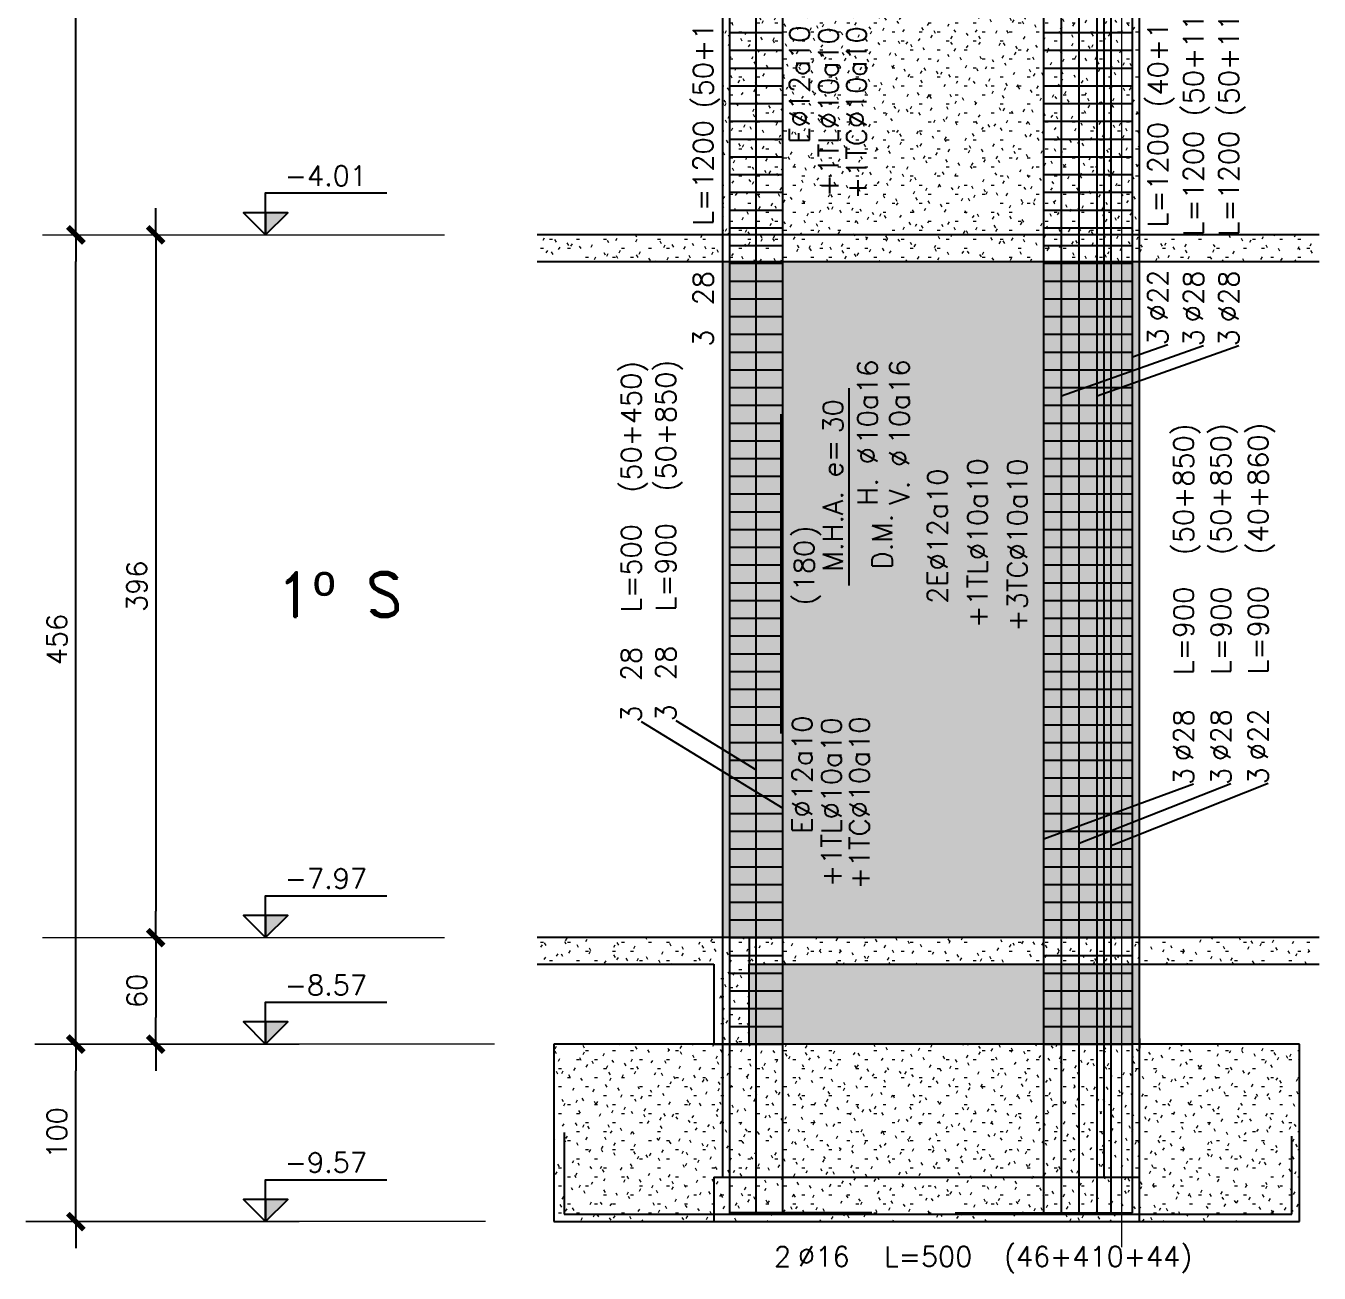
# Model space of a CAD drawing. Extents: x -58 to 5689, y 66 to 4123.
# Drawn here: x 2407 to 3136, y 1570 to 2273 of the extents above; entities that cross this region are included whole.
import ezdxf
from ezdxf.enums import TextEntityAlignment as Align

# ---------------------------------------------------------------- set-up
doc = ezdxf.new("R2010")
doc.units = 0
doc.header["$LTSCALE"] = 30
doc.header["$MEASUREMENT"] = 0
doc.linetypes.add('EJEEb$0$RLE-PROYECCION', pattern=[0.71438, 0.47625, -0.23813])
doc.layers.get('0').update_dxf_attribs({"linetype": 'CONTINUOUS'})
doc.layers.add('EJEEb$0$RLA-ACHURADO', color=30, linetype='EJEEb$0$RLE-PROYECCION', lineweight=15, transparency=0.7)
for name, color, linetype, lineweight in [('EJEEb$0$RLA-CONTORNO', 30, 'CONTINUOUS', 25), ('EJEEb$0$RLA-EJES', 1, 'CONTINUOUS', 9), ('EJEEb$0$RLA-NIVEL-1', 1, 'CONTINUOUS', 9), ('EJEEb$0$RLA-SELLO', 3, 'CONTINUOUS', 9)]:
    doc.layers.add(name, color=color, linetype=linetype, lineweight=lineweight)
for name, color, linetype in [('EJEEb$0$RLA-FE', 7, 'CONTINUOUS'), ('EJEEb$0$RLA-TEXTOS-FE', 9, 'CONTINUOUS'), ('EJEEb$0$RLA-TEXTOS2', 6, 'CONTINUOUS'), ('EJEEb$0$TEXTOS-FE', 9, 'CONTINUOUS'), ('EJEEb$0$TEXTOS1', 9, 'CONTINUOUS')]:
    doc.layers.add(name, color=color, linetype=linetype)
doc.styles.add('EJEEb$0$RomanD', font='romand__.ttf', dxfattribs={"height": 32.5})
doc.styles.add('EJEEb$0$ROMANS', font='romans.shx', dxfattribs={"height": 11.25})
doc.dimstyles.new('EJEEb$0$ING50', dxfattribs={"dimscale": 50, "dimtxt": 0.27, "dimasz": 0.3, "dimexe": 0, "dimexo": 0, "dimgap": 0.1, "dimtad": 1, "dimdec": 1, "dimzin": 12, "dimdsep": 46, "dimtxsty": 'EJEEb$0$ROMANS', "dimblk": 'EJEEb$0$TICK1', "dimblk1": 'EJEEb$0$TICK1', "dimblk2": 'EJEEb$0$TICK1', "dimcen": 0.09, "dimclrd": 2, "dimclre": 1, "dimclrt": 3, "dimadec": 0, "dimazin": 0, "dimtfac": 1, "dimtdec": 0, "dimtix": 1, "dimtmove": 2, "dimatfit": 3, "dimldrblk": 'EJEEb$0$TICK1', "dimfxl": 0, "dimfxlon": 1, "dimtolj": 1, "dimtzin": 0, "dimarcsym": 0})
pattern_1 = [(0, (-102.35, -336.7), (20.32, 5.08), [1.676, -13.564, 1.676, -13.564, -81.28]), (0, (-102.35, -336.7), (20.32, 5.08), [-30.48, 1.676, -28.804, 1.676, -13.564, -35.56]), (0, (-102.35, -336.7), (20.32, 5.08), [-76.2, 1.676, -8.484, 1.676, -23.724]), (120, (-94.73, -334.16), (-14.55941, 15.057636), [1.676, -13.564, 1.676, -13.564, -81.28]), (120, (-94.73, -334.16), (-14.55941, 15.057636), [-30.48, 1.676, -28.804, 1.676, -13.564, -35.56]), (120, (-94.73, -334.16), (-14.55941, 15.057636), [-76.2, 1.676, -8.484, 1.676, -23.724]), (240, (-92.19, -324), (-5.76059, -20.137636), [1.676, -13.564, 1.676, -13.564, -81.28]), (240, (-92.19, -324), (-5.76059, -20.137636), [-30.48, 1.676, -28.804, 1.676, -13.564, -35.56]), (240, (-92.19, -324), (-5.76059, -20.137636), [-76.2, 1.676, -8.484, 1.676, -23.724])]

# ---------------------------------------------------------------- blocks, each defined once
blk = doc.blocks.new('EJEEb$0$TICK1')
at = {"color": 2}
for points in [[(0, 0), (-1, 0)], [(0, 0), (1, 0)]]:
    blk.add_lwpolyline(points, dxfattribs=at)
at = {"color": 2, "const_width": 0.2}
blk.add_lwpolyline([(-0.3, -0.3), (0.3, 0.3)], dxfattribs=at)
blk = doc.blocks.new('EJEEb$0$DIMBLOCK2-EJE Ec')
at = {"color": 2, "lineweight": -2, "transparency": 16777216}
blk.add_line((-569.26, -942), (-569.26, -872), dxfattribs=at)
at = {"color": 2, "lineweight": -2, "transparency": 16777216, "xscale": 15, "yscale": 15, "zscale": 15}
for p, rotation in [((-569.26, -857), 90), ((-569.26, -957), 270)]:
    blk.add_blockref('EJEEb$0$TICK1', p, dxfattribs=dict(at, rotation=rotation))
at = {"color": 3, "transparency": 16777216, "insert": (-579.88, -907), "char_height": 11.25, "attachment_point": 5, "rotation": 90, "style": 'EJEEb$0$ROMANS'}
blk.add_mtext('\\A1;100', dxfattribs=at)
blk = doc.blocks.new('EJEEb$0$DIMBLOCK3-EJE Ec')
at = {"color": 2, "lineweight": -2, "transparency": 16777216}
blk.add_line((-569.26, -842), (-569.26, -416), dxfattribs=at)
at = {"color": 2, "lineweight": -2, "transparency": 16777216, "xscale": 15, "yscale": 15, "zscale": 15}
for p, rotation in [((-569.26, -401), 90), ((-569.26, -857), 270)]:
    blk.add_blockref('EJEEb$0$TICK1', p, dxfattribs=dict(at, rotation=rotation))
at = {"color": 3, "transparency": 16777216, "insert": (-579.88, -629), "char_height": 11.25, "attachment_point": 5, "rotation": 90, "style": 'EJEEb$0$ROMANS'}
blk.add_mtext('\\A1;456', dxfattribs=at)
blk = doc.blocks.new('EJEEb$0$DIMBLOCK4-EJE Ec')
at = {"color": 2, "lineweight": -2, "transparency": 16777216}
blk.add_line((-569.26, -386), (-569.26, -20), dxfattribs=at)
at = {"color": 2, "lineweight": -2, "transparency": 16777216, "xscale": 15, "yscale": 15, "zscale": 15}
for p, rotation in [((-569.26, -5), 90), ((-569.26, -401), 270)]:
    blk.add_blockref('EJEEb$0$TICK1', p, dxfattribs=dict(at, rotation=rotation))
at = {"color": 3, "transparency": 16777216, "insert": (-579.88, -203), "char_height": 11.25, "attachment_point": 5, "rotation": 90, "style": 'EJEEb$0$ROMANS'}
blk.add_mtext('\\A1;396', dxfattribs=at)
blk = doc.blocks.new('EJEEb$0$DIMBLOCK8-EJE Ec')
at = {"color": 2, "lineweight": -2, "transparency": 16777216}
blk.add_line((-524.26, -416), (-524.26, -782), dxfattribs=at)
at = {"color": 2, "lineweight": -2, "transparency": 16777216, "xscale": 15, "yscale": 15, "zscale": 15}
for p, rotation in [((-524.26, -401), 90), ((-524.26, -797), 270)]:
    blk.add_blockref('EJEEb$0$TICK1', p, dxfattribs=dict(at, rotation=rotation))
at = {"color": 3, "transparency": 16777216, "insert": (-534.88, -599), "char_height": 11.25, "attachment_point": 5, "rotation": 90, "style": 'EJEEb$0$ROMANS'}
blk.add_mtext('\\A1;396', dxfattribs=at)
blk = doc.blocks.new('EJEEb$0$DIMBLOCK9-EJE Ec')
at = {"color": 2, "lineweight": -2, "transparency": 16777216}
blk.add_line((-524.26, -812), (-524.26, -842), dxfattribs=at)
at = {"color": 2, "lineweight": -2, "transparency": 16777216, "xscale": 15, "yscale": 15, "zscale": 15}
for p, rotation in [((-524.26, -797), 90), ((-524.26, -857), 270)]:
    blk.add_blockref('EJEEb$0$TICK1', p, dxfattribs=dict(at, rotation=rotation))
at = {"color": 3, "transparency": 16777216, "insert": (-534.88, -827), "char_height": 11.25, "attachment_point": 5, "rotation": 90, "style": 'EJEEb$0$ROMANS'}
blk.add_mtext('\\A1;60', dxfattribs=at)
blk = doc.blocks.new('EJEEb$0$nivel-el')
blk.add_hatch(color=1).paths.add_polyline_path([(0, 0), (12.5, 12.5), (0, 12.5)])
at = {"color": 3}
blk.add_lwpolyline([(0, 0), (12.5, 12.5), (-12.5, 12.5), (0, 0), (0, 23.61), (68.35, 23.61)], dxfattribs=at)
blk.add_lwpolyline([(0, 0), (12.5, 12.5), (0, 12.5), (0, 0)])
at = {"color": 3, "style": 'EJEEb$0$ROMANS', "flags": 4}
blk.add_attdef('%%P0.00', text='', height=11.25, dxfattribs=at).set_placement((33.96, 27.67), align=Align.CENTER)
blk = doc.blocks.new('*U280')
at = {"layer": 'EJEEb$0$RLA-FE'}
for p, q in [((0, -50), (0, 0)), ((-0.28, 0), (1067.93, 0)), ((1067.93, 0), (1117.93, 0)), ((1118.21, 0), (1150, 0)), ((1150, 0), (1150, 0))]:
    blk.add_line(p, q, dxfattribs=at)
at = {"layer": 'EJEEb$0$RLA-FE', "color": 3, "style": 'EJEEb$0$ROMANS', "flags": 8}
for tag, p in [('F=', (483.44, 9.32)), ('NUM', (497.85, 9.32))]:
    blk.add_attdef(tag, text='', height=11.25, dxfattribs=at).set_placement(p, align=Align.RIGHT)
at = {"layer": 'EJEEb$0$RLA-FE', "color": 3, "style": 'EJEEb$0$ROMANS'}
for tag, p, flags in [('PHI', (501.46, 9.54), 14), ('DIAM', (511.6, 9.32), 12), ('MINUS', (533.62, 9.32), 13), ('MARK', (547.01, 9.32), 13), ('TEXTO_FE1', (550.31, 9.32), 8), ('TEXTO_FE2', (617.83, 9.34), 8), ('TIPO', (573.8, -75.78), 13), ('NVECES', (559.93, -94.72), 13), ('NUMFE', (563.86, -114.48), 13), ('CAPA', (572.06, -133.6), 13), ('DESPLAZA', (278.34, -151.59), 13), ('ESPACIO', (284.39, -169.95), 13), ('CANT', (298.23, -188.75), 13)]:
    blk.add_attdef(tag, p, '', height=11.25, dxfattribs=dict(at, flags=flags))
blk = doc.blocks.new('*U285')
at = {"layer": 'EJEEb$0$RLA-FE'}
for p, q in [((0, -50), (0, 0)), ((0, 0), (768.21, 0)), ((768.21, 0), (818.21, 0)), ((818.21, 0), (850, 0)), ((850, 0), (850, 0))]:
    blk.add_line(p, q, dxfattribs=at)
at = {"layer": 'EJEEb$0$RLA-FE', "color": 3, "style": 'EJEEb$0$ROMANS', "flags": 8}
for tag, p in [('F=', (272.06, 45.34)), ('NUM', (286.47, 45.34))]:
    blk.add_attdef(tag, text='', height=11.25, dxfattribs=at).set_placement(p, align=Align.RIGHT)
at = {"layer": 'EJEEb$0$RLA-FE', "color": 3, "style": 'EJEEb$0$ROMANS'}
for tag, p, flags in [('PHI', (290.36, 45.56), 14), ('DIAM', (300.22, 45.34), 12), ('MINUS', (322.24, 45.34), 13), ('MARK', (335.63, 45.34), 13), ('TEXTO_FE1', (338.93, 45.34), 8), ('TEXTO_FE2', (406.45, 45.36), 8), ('TIPO', (423.8, -75.78), 13), ('NVECES', (409.93, -94.72), 13), ('NUMFE', (413.86, -114.48), 13), ('CAPA', (422.06, -133.6), 13), ('DESPLAZA', (278.34, -151.59), 13), ('ESPACIO', (284.39, -169.95), 13), ('CANT', (298.23, -188.75), 13)]:
    blk.add_attdef(tag, p, '', height=11.25, dxfattribs=dict(at, flags=flags))
blk = doc.blocks.new('*U290')
at = {"layer": 'EJEEb$0$RLA-FE'}
for p, q in [((0, -50), (0, 0)), ((0, 0), (368.21, 0)), ((368.21, 0), (418.21, 0)), ((418.21, 0), (450, 0)), ((450, 0), (450, 0))]:
    blk.add_line(p, q, dxfattribs=at)
at = {"layer": 'EJEEb$0$RLA-FE', "color": 3, "style": 'EJEEb$0$ROMANS', "flags": 8}
for tag, p in [('F=', (271.43, 79.88)), ('NUM', (285.84, 79.88))]:
    blk.add_attdef(tag, text='', height=11.25, dxfattribs=at).set_placement(p, align=Align.RIGHT)
at = {"layer": 'EJEEb$0$RLA-FE', "color": 3, "style": 'EJEEb$0$ROMANS'}
for tag, p, flags in [('PHI', (289.74, 80.09), 14), ('DIAM', (299.59, 79.88), 12), ('MINUS', (321.61, 79.88), 13), ('MARK', (335, 79.88), 13), ('TEXTO_FE1', (338.3, 79.88), 8), ('TEXTO_FE2', (405.83, 79.9), 8), ('TIPO', (223.8, -75.78), 13), ('NVECES', (209.93, -94.72), 13), ('NUMFE', (213.86, -114.48), 13), ('CAPA', (222.06, -133.6), 13), ('DESPLAZA', (278.34, -151.59), 13), ('ESPACIO', (284.39, -169.95), 13), ('CANT', (298.23, -188.75), 13)]:
    blk.add_attdef(tag, p, '', height=11.25, dxfattribs=dict(at, flags=flags))
blk = doc.blocks.new('*U291')
at = {"layer": 'EJEEb$0$RLA-FE'}
for p, q in [((0, 0), (0, 0)), ((0, 0), (1018.21, 0)), ((1018.21, 0), (1068.21, 0)), ((1068.21, 0), (1100, 0)), ((1100, 0), (1100, 0))]:
    blk.add_line(p, q, dxfattribs=at)
at = {"layer": 'EJEEb$0$RLA-FE', "color": 3, "style": 'EJEEb$0$ROMANS', "flags": 8}
for tag, p in [('F=', (609.63, 67.35)), ('NUM', (624.04, 67.35))]:
    blk.add_attdef(tag, text='', height=11.25, dxfattribs=at).set_placement(p, align=Align.RIGHT)
at = {"layer": 'EJEEb$0$RLA-FE', "color": 3, "style": 'EJEEb$0$ROMANS'}
for tag, p, flags in [('PHI', (627.93, 67.56), 14), ('DIAM', (637.79, 67.35), 12), ('MINUS', (659.8, 67.35), 13), ('MARK', (673.2, 67.35), 13), ('TEXTO_FE1', (680.62, 67.35), 8), ('TEXTO_FE2', (725.01, 67.36), 8), ('TIPO', (548.8, -75.78), 13), ('NVECES', (534.93, -94.72), 13), ('NUMFE', (538.86, -114.48), 13), ('CAPA', (547.06, -133.6), 13), ('DESPLAZA', (278.34, -151.59), 13), ('ESPACIO', (284.39, -169.95), 13), ('CANT', (298.23, -188.75), 13)]:
    blk.add_attdef(tag, p, '', height=11.25, dxfattribs=dict(at, flags=flags))
blk = doc.blocks.new('*U292')
at = {"layer": 'EJEEb$0$RLA-FE', "color": 6}
blk.add_line((0, 1), (180, 1), dxfattribs=at)
at = {"layer": 'EJEEb$0$RLA-FE', "color": 3, "style": 'EJEEb$0$ROMANS', "flags": 8}
for tag, p in [('(', (75.66, -17.57)), ('EMP', (94.68, -17.57)), (')', (113.99, -17.57))]:
    blk.add_attdef(tag, text='', height=11.25, dxfattribs=at).set_placement(p, align=Align.CENTER)
blk = doc.blocks.new('*U295')
at = {"layer": 'EJEEb$0$RLA-FE'}
for p, q in [((0, 46), (0, 0)), ((410, 0), (410, 44)), ((0, 0), (328.21, 0)), ((328.21, 0), (378.21, 0)), ((378.21, 0), (410, 0))]:
    blk.add_line(p, q, dxfattribs=at)
at = {"layer": 'EJEEb$0$RLA-FE', "color": 3, "style": 'EJEEb$0$ROMANS', "flags": 8}
for tag, p in [('F=', (113.44, -29.51)), ('NUM', (127.85, -29.51))]:
    blk.add_attdef(tag, text='', height=11.25, dxfattribs=at).set_placement(p, align=Align.RIGHT)
at = {"layer": 'EJEEb$0$RLA-FE', "color": 3, "style": 'EJEEb$0$ROMANS'}
for tag, p, flags in [('PHI', (131.74, -29.3), 12), ('DIAM', (141.6, -29.51), 12), ('MINUS', (163.62, -29.51), 13), ('MARK', (177.01, -29.51), 13), ('TEXTO_FE1', (180.31, -29.51), 8), ('TEXTO_FE2', (247.83, -29.5), 8), ('TIPO', (203.8, -57.92), 13), ('NVECES', (189.93, -76.86), 13), ('NUMFE', (193.86, -96.62), 13), ('CAPA', (202.06, -115.74), 13), ('DESPLAZA', (277.18, -134.17), 13), ('ESPACIO', (283.22, -152.53), 13), ('CANT', (297.06, -171.33), 13)]:
    blk.add_attdef(tag, p, '', height=11.25, dxfattribs=dict(at, flags=flags))
blk = doc.blocks.new('*U296')
at = {"layer": 'EJEEb$0$RLA-FE'}
for p, q in [((0, 40), (0, 0)), ((0, 0), (1078.21, 0)), ((1078.21, 0), (1128.21, 0)), ((1128.21, 0), (1160, 0)), ((1160, 0), (1160, 0))]:
    blk.add_line(p, q, dxfattribs=at)
at = {"layer": 'EJEEb$0$RLA-FE', "color": 3, "style": 'EJEEb$0$ROMANS', "flags": 8}
for tag, p in [('F=', (484, -19.89)), ('NUM', (498.41, -19.89))]:
    blk.add_attdef(tag, text='', height=11.25, dxfattribs=at).set_placement(p, align=Align.RIGHT)
at = {"layer": 'EJEEb$0$RLA-FE', "color": 3, "style": 'EJEEb$0$ROMANS'}
for tag, p, flags in [('PHI', (502.3, -19.68), 12), ('DIAM', (512.16, -19.89), 12), ('MINUS', (534.18, -19.89), 13), ('MARK', (547.57, -19.89), 13), ('TEXTO_FE1', (555.31, -19.89), 8), ('TEXTO_FE2', (622.83, -19.88), 8), ('TIPO', (578.8, -57.92), 13), ('NVECES', (564.93, -76.86), 13), ('NUMFE', (568.86, -96.62), 13), ('CAPA', (577.06, -115.74), 13), ('DESPLAZA', (277.18, -134.17), 13), ('ESPACIO', (283.22, -152.53), 13), ('CANT', (297.06, -171.33), 13)]:
    blk.add_attdef(tag, p, '', height=11.25, dxfattribs=dict(at, flags=flags))
blk = doc.blocks.new('*U302')
at = {"layer": 'EJEEb$0$RLA-FE'}
for p, q in [((0, 40), (0, 0)), ((0, 0), (778.21, 0)), ((778.21, 0), (828.21, 0)), ((828.21, 0), (860, 0)), ((860, 0), (860, 0))]:
    blk.add_line(p, q, dxfattribs=at)
at = {"layer": 'EJEEb$0$RLA-FE', "color": 3, "style": 'EJEEb$0$ROMANS'}
for tag, p, flags in [('TIPO', (428.8, -57.92), 13), ('NVECES', (414.93, -76.86), 13), ('PHI', (254.92, -88.25), 12), ('DIAM', (264.78, -88.47), 12), ('MINUS', (286.8, -88.47), 13), ('MARK', (300.19, -88.47), 13), ('TEXTO_FE1', (303.49, -88.47), 8), ('TEXTO_FE2', (371.01, -88.45), 8), ('NUMFE', (418.86, -96.62), 13), ('CAPA', (427.06, -115.74), 13), ('DESPLAZA', (277.18, -134.17), 13), ('ESPACIO', (283.22, -152.53), 13), ('CANT', (297.06, -171.33), 13)]:
    blk.add_attdef(tag, p, '', height=11.25, dxfattribs=dict(at, flags=flags))
at = {"layer": 'EJEEb$0$RLA-FE', "color": 3, "style": 'EJEEb$0$ROMANS', "flags": 8}
for tag, p in [('F=', (236.62, -88.47)), ('NUM', (251.03, -88.47))]:
    blk.add_attdef(tag, text='', height=11.25, dxfattribs=at).set_placement(p, align=Align.RIGHT)
blk = doc.blocks.new('*U307')
at = {"layer": 'EJEEb$0$RLA-FE'}
for p, q in [((0, 50), (0, 0)), ((0, 0), (1068.21, 0)), ((1068.21, 0), (1118.21, 0)), ((1118.21, 0), (1150, 0)), ((1150, 0), (1150, 0))]:
    blk.add_line(p, q, dxfattribs=at)
at = {"layer": 'EJEEb$0$RLA-FE', "color": 3, "style": 'EJEEb$0$ROMANS'}
for tag, p, flags in [('TIPO', (573.8, -57.92), 13), ('PHI', (501.74, -79.68), 12), ('DIAM', (511.6, -79.89), 12), ('MINUS', (533.62, -79.89), 13), ('MARK', (547.01, -79.89), 13), ('TEXTO_FE1', (550.31, -79.89), 8), ('NVECES', (559.93, -76.86), 13), ('TEXTO_FE2', (617.83, -79.88), 8), ('NUMFE', (563.86, -96.62), 13), ('CAPA', (572.06, -115.74), 13), ('DESPLAZA', (277.18, -134.17), 13), ('ESPACIO', (283.22, -152.53), 13), ('CANT', (297.06, -171.33), 13)]:
    blk.add_attdef(tag, p, '', height=11.25, dxfattribs=dict(at, flags=flags))
at = {"layer": 'EJEEb$0$RLA-FE', "color": 3, "style": 'EJEEb$0$ROMANS', "flags": 8}
for tag, p in [('F=', (483.44, -79.89)), ('NUM', (497.85, -79.89))]:
    blk.add_attdef(tag, text='', height=11.25, dxfattribs=at).set_placement(p, align=Align.RIGHT)
blk = doc.blocks.new('*U310')
at = {"layer": 'EJEEb$0$RLA-FE'}
for p, q in [((0, 50), (0, 0)), ((0, 0), (768.21, 0)), ((768.21, 0), (818.21, 0)), ((818.21, 0), (850, 0)), ((850, 0), (850, 0))]:
    blk.add_line(p, q, dxfattribs=at)
at = {"layer": 'EJEEb$0$RLA-FE', "color": 3, "style": 'EJEEb$0$ROMANS'}
for tag, p, flags in [('TIPO', (423.8, -57.92), 13), ('NVECES', (409.93, -76.86), 13), ('PHI', (254.6, -85.23), 12), ('DIAM', (264.45, -85.45), 12), ('MINUS', (286.47, -85.45), 13), ('MARK', (299.86, -85.45), 13), ('TEXTO_FE1', (303.16, -85.45), 8), ('TEXTO_FE2', (370.69, -85.43), 8), ('NUMFE', (413.86, -96.62), 13), ('CAPA', (422.06, -115.74), 13), ('DESPLAZA', (277.18, -134.17), 13), ('ESPACIO', (283.22, -152.53), 13), ('CANT', (297.06, -171.33), 13)]:
    blk.add_attdef(tag, p, '', height=11.25, dxfattribs=dict(at, flags=flags))
at = {"layer": 'EJEEb$0$RLA-FE', "color": 3, "style": 'EJEEb$0$ROMANS', "flags": 8}
for tag, p in [('F=', (236.29, -85.45)), ('NUM', (250.7, -85.45))]:
    blk.add_attdef(tag, text='', height=11.25, dxfattribs=at).set_placement(p, align=Align.RIGHT)
blk = doc.blocks.new('*U317')
at = {"layer": 'EJEEb$0$RLA-FE'}
for p, q in [((0, 50), (0, 0)), ((0, 0), (768.21, 0)), ((768.21, 0), (818.21, 0)), ((818.21, 0), (850, 0)), ((850, 0), (850, 0))]:
    blk.add_line(p, q, dxfattribs=at)
at = {"layer": 'EJEEb$0$RLA-FE', "color": 3, "style": 'EJEEb$0$ROMANS'}
for tag, p, flags in [('TIPO', (423.8, -57.92), 13), ('NVECES', (409.93, -76.86), 13), ('PHI', (254.52, -84.21), 12), ('DIAM', (264.37, -84.43), 12), ('MINUS', (286.39, -84.43), 13), ('MARK', (299.78, -84.43), 13), ('TEXTO_FE1', (303.08, -84.43), 8), ('TEXTO_FE2', (370.6, -84.41), 8), ('NUMFE', (413.86, -96.62), 13), ('CAPA', (422.06, -115.74), 13), ('DESPLAZA', (277.18, -134.17), 13), ('ESPACIO', (283.22, -152.53), 13), ('CANT', (297.06, -171.33), 13)]:
    blk.add_attdef(tag, p, '', height=11.25, dxfattribs=dict(at, flags=flags))
at = {"layer": 'EJEEb$0$RLA-FE', "color": 3, "style": 'EJEEb$0$ROMANS', "flags": 8}
for tag, p in [('F=', (236.21, -84.43)), ('NUM', (250.62, -84.43))]:
    blk.add_attdef(tag, text='', height=11.25, dxfattribs=at).set_placement(p, align=Align.RIGHT)
blk = doc.blocks.new('*U318')
at = {"layer": 'EJEEb$0$TEXTOS1', "color": 5}
blk.add_line((-55.6, 0), (55.6, 0), dxfattribs=at)
at = {"layer": 'EJEEb$0$TEXTOS-FE', "color": 9, "style": 'EJEEb$0$ROMANS'}
for s, p in [('H. %%C', (5.91, -15.98)), ('D.M.', (-30.78, -24.35)), ('V. %%C', (5.39, -33.82))]:
    blk.add_text(s, height=11.25, dxfattribs=at).set_placement(p, align=Align.CENTER)
at = {"layer": 'EJEEb$0$TEXTOS-FE', "color": 9, "style": 'EJEEb$0$ROMANS', "flags": 12}
for tag, p in [('MALLA_2', (23.91, -16.08)), ('MALLA_3', (24.04, -33.98))]:
    blk.add_attdef(tag, p, '', height=11.25, dxfattribs=at)
at = {"layer": 'EJEEb$0$TEXTOS1', "color": 9, "style": 'EJEEb$0$ROMANS'}
blk.add_text('M.H.A. e=', height=11.25, dxfattribs=at).set_placement((-10.55, 3.6), align=Align.CENTER)
at = {"layer": 'EJEEb$0$TEXTOS1', "color": 9, "style": 'EJEEb$0$ROMANS', "flags": 12}
blk.add_attdef('ESPESOR', (30.06, 3.44), '', height=11.25, dxfattribs=at)
blk = doc.blocks.new('EJEEb')
at = {"layer": 'EJEEb$0$RLA-ACHURADO'}
h = blk.add_hatch(dxfattribs=at)
h.set_pattern_fill('SAND - DENSE', color=256, style=0, pattern_type=2)
h.set_pattern_definition(pattern_1)
h.paths.add_polyline_path([(30.18, -401), (30.18, -20), (-204.82, -20), (-204.82, -401)], flags=0)
h = blk.add_hatch(dxfattribs=at)
h.set_pattern_fill('SAND - DENSE', color=256, style=0, pattern_type=2)
h.set_pattern_definition(pattern_1)
h.paths.add_polyline_path([(-309.28, -416), (131.31, -416), (131.31, -401), (-309.28, -401)], flags=0)
h = blk.add_hatch(dxfattribs=at)
h.set_pattern_fill('SAND - DENSE', color=256, style=0, pattern_type=2)
h.set_pattern_definition(pattern_1)
h.paths.add_polyline_path([(-189.82, -857), (30.18, -857), (30.18, -812), (-189.82, -812), (-189.82, -834.78)], flags=0)
h.paths.add_polyline_path([(-204.82, -797), (30.18, -797), (30.18, -416), (-204.82, -416)], flags=0)
h = blk.add_hatch(dxfattribs=at)
h.set_pattern_fill('SAND - DENSE', color=256, style=0, pattern_type=2)
h.set_pattern_definition(pattern_1)
h.paths.add_polyline_path([(-309.28, -812), (131.31, -812), (131.31, -797), (-309.28, -797), (-309.28, -805.28)], flags=0)
h = blk.add_hatch(dxfattribs=at)
h.set_pattern_fill('SAND - DENSE', color=256, style=0, pattern_type=2)
h.set_pattern_definition(pattern_1)
h.paths.add_polyline_path([(-189.82, -857), (-189.82, -812), (-209.82, -812), (-209.82, -857)], flags=0)
h = blk.add_hatch(dxfattribs=at)
h.set_pattern_fill('SAND - DENSE', color=256, style=0, pattern_type=2)
h.set_pattern_definition(pattern_1)
h.paths.add_polyline_path([(-299.82, -957), (120.18, -957), (120.18, -857), (-299.82, -857)], flags=0)
at = {"layer": 'EJEEb$0$RLA-CONTORNO'}
for p, q in [((10.18, -932), (10.18, 787)), ((-204.82, -20), (-204.82, -416)), ((30.18, -416), (30.18, -20)), ((131.31, -401), (-309.28, -401)), ((-309.28, -416), (131.31, -416)), ((-204.82, -416), (-204.82, -797)), ((30.18, -797), (30.18, -416)), ((131.31, -797), (-309.28, -797)), ((-204.82, -797), (-204.82, -932)), ((-204.82, -797), (-204.82, -812)), ((-189.82, -797), (-189.82, -812)), ((30.18, -812), (30.18, -797)), ((-309.28, -812), (-209.82, -812)), ((-209.82, -812), (-209.82, -857)), ((-189.82, -812), (131.31, -812)), ((-189.82, -857), (-189.82, -812)), ((30.18, -857), (30.18, -812)), ((-209.82, -857), (-299.82, -857)), ((-299.82, -857), (-299.82, -957)), ((-189.82, -857), (-209.82, -857)), ((-209.82, -857), (-189.82, -857)), ((120.18, -857), (-189.82, -857)), ((30.18, -957), (30.18, -857)), ((120.18, -957), (120.18, -857)), ((-209.82, -932), (-209.82, -957)), ((-209.82, -932), (30.18, -932)), ((-299.82, -957), (120.18, -957))]:
    blk.add_line(p, q, dxfattribs=at)
at = {"layer": 'EJEEb$0$RLA-CONTORNO', "color": 2}
for p, q in [((-13.82, -491.74), (66.08, -463.26)), ((6.18, -491.74), (86.08, -463.26)), ((26.18, -469.8), (46.08, -462.71)), ((-250.69, -675.27), (-170.82, -724.11)), ((-231.16, -674.64), (-185.82, -702.37)), ((60.61, -710.49), (-23.82, -741.49)), ((81.63, -710.41), (-3.82, -744)), ((102.65, -710.08), (14.18, -745.19))]:
    blk.add_line(p, q, dxfattribs=at)
at = {"layer": 'EJEEb$0$RLA-EJES'}
blk.add_line((20.18, -971.44), (20.18, 1463), dxfattribs=at)
at = {"layer": 'EJEEb$0$RLA-FE', "color": 1}
for p, q in [((-200.82, -287), (-170.82, -287)), ((-23.82, -287), (26.18, -287)), ((-200.82, -297), (-170.82, -297)), ((-23.82, -297), (26.18, -297)), ((-200.82, -307), (-170.82, -307)), ((-23.82, -307), (26.18, -307)), ((-200.82, -317), (-170.82, -317)), ((-23.82, -317), (26.18, -317)), ((-200.82, -327), (-170.82, -327)), ((-23.82, -327), (26.18, -327)), ((-200.82, -337), (-170.82, -337)), ((-23.82, -337), (26.18, -337)), ((-200.82, -347), (-170.82, -347)), ((-23.82, -347), (26.18, -347)), ((-200.82, -357), (-170.82, -357)), ((-23.82, -357), (26.18, -357)), ((-200.82, -367), (-170.82, -367)), ((-23.82, -367), (26.18, -367)), ((-200.82, -377), (-170.82, -377)), ((-23.82, -377), (26.18, -377)), ((-200.82, -387), (-170.82, -387)), ((-23.82, -387), (26.18, -387)), ((-200.82, -397), (-170.82, -397)), ((-23.82, -397), (26.18, -397)), ((-200.82, -407), (-170.82, -407)), ((-23.82, -407), (26.18, -407)), ((-200.82, -417), (-170.82, -417)), ((-23.82, -417), (26.18, -417)), ((-200.82, -427), (-170.82, -427)), ((-23.82, -427), (26.18, -427)), ((-200.82, -437), (-170.82, -437)), ((-23.82, -437), (26.18, -437)), ((-200.82, -447), (-170.82, -447)), ((-23.82, -447), (26.18, -447)), ((-200.82, -457), (-170.82, -457)), ((-23.82, -457), (26.18, -457)), ((-200.82, -467), (-170.82, -467)), ((-23.82, -467), (26.18, -467)), ((-200.82, -477), (-170.82, -477)), ((-23.82, -477), (26.18, -477)), ((-200.82, -487), (-170.82, -487)), ((-23.82, -487), (26.18, -487)), ((-200.82, -497), (-170.82, -497)), ((-23.82, -497), (26.18, -497)), ((-200.82, -507), (-170.82, -507)), ((-23.82, -507), (26.18, -507)), ((-200.82, -517), (-170.82, -517)), ((-23.82, -517), (26.18, -517)), ((-200.82, -527), (-170.82, -527)), ((-23.82, -527), (26.18, -527)), ((-200.82, -537), (-170.82, -537)), ((-23.82, -537), (26.18, -537)), ((-200.82, -547), (-170.82, -547)), ((-23.82, -547), (26.18, -547)), ((-200.82, -557), (-170.82, -557)), ((-23.82, -557), (26.18, -557)), ((-200.82, -567), (-170.82, -567)), ((-23.82, -567), (26.18, -567)), ((-200.82, -577), (-170.82, -577)), ((-23.82, -577), (26.18, -577)), ((-200.82, -587), (-170.82, -587)), ((-23.82, -587), (26.18, -587)), ((-200.82, -597), (-170.82, -597)), ((-23.82, -597), (26.18, -597)), ((-200.82, -607), (-170.82, -607)), ((-23.82, -607), (26.18, -607)), ((-200.82, -617), (-170.82, -617)), ((-23.82, -617), (26.18, -617)), ((-200.82, -627), (-170.82, -627)), ((-23.82, -627), (26.18, -627)), ((-200.82, -637), (-170.82, -637)), ((-23.82, -637), (26.18, -637)), ((-200.82, -647), (-170.82, -647)), ((-23.82, -647), (26.18, -647)), ((-200.82, -657), (-170.82, -657)), ((-23.82, -657), (26.18, -657)), ((-200.82, -667), (-170.82, -667)), ((-23.82, -667), (26.18, -667)), ((-200.82, -677), (-170.82, -677)), ((-23.82, -677), (26.18, -677)), ((-200.82, -687), (-170.82, -687)), ((-23.82, -687), (26.18, -687)), ((-200.82, -697), (-170.82, -697)), ((-23.82, -697), (26.18, -697)), ((-200.82, -707), (-170.82, -707)), ((-23.82, -707), (26.18, -707)), ((-200.82, -717), (-170.82, -717)), ((-23.82, -717), (26.18, -717)), ((-200.82, -727), (-170.82, -727)), ((-23.82, -727), (26.18, -727)), ((-200.82, -737), (-170.82, -737)), ((-23.82, -737), (26.18, -737)), ((-200.82, -747), (-170.82, -747)), ((-23.82, -747), (26.18, -747)), ((-200.82, -757), (-170.82, -757)), ((-23.82, -757), (26.18, -757)), ((-200.82, -767), (-170.82, -767)), ((-23.82, -767), (26.18, -767)), ((-200.82, -777), (-170.82, -777)), ((-23.82, -777), (26.18, -777)), ((-200.82, -787), (-170.82, -787)), ((-23.82, -787), (26.18, -787)), ((-200.82, -797), (-170.82, -797)), ((-23.82, -797), (26.18, -797)), ((-200.82, -807), (-170.82, -807)), ((-23.82, -807), (26.18, -807)), ((-200.82, -817), (-170.82, -817)), ((-23.82, -817), (26.18, -817)), ((-200.82, -827), (-170.82, -827)), ((-23.82, -827), (26.18, -827)), ((-200.82, -837), (-170.82, -837)), ((-23.82, -837), (26.18, -837)), ((-200.82, -847), (-170.82, -847)), ((-23.82, -847), (26.18, -847)), ((-200.82, -857), (-170.82, -857)), ((-23.82, -857), (26.18, -857)), ((31.84, -857), (28.76, -857)), ((30.18, -853.86), (30.18, -859.23))]:
    blk.add_line(p, q, dxfattribs=at)
at = {"layer": 'EJEEb$0$RLA-NIVEL-1'}
for p, q in [((-588.1, -401), (-361.48, -401)), ((-588.1, -797), (-361.48, -797)), ((-333.36, -857), (-592.27, -857)), ((-338.49, -957), (-597.4, -957))]:
    blk.add_line(p, q, dxfattribs=at)
at = {"layer": 'EJEEb$0$RLA-SELLO'}
for p, q in [((-592.27, -857), (-443.37, -857)), ((-597.4, -957), (-443.37, -957))]:
    blk.add_line(p, q, dxfattribs=at)
ref = blk.add_blockref('EJEEb$0$nivel-el', (-462.34, -401))
ref.add_attrib('%%P0.00', '-4.01', dxfattribs={"color": 3, "height": 11.25, "style": 'EJEEb$0$ROMANS'}).set_placement((-428.38, -373.33), align=Align.CENTER)
ref = blk.add_blockref('*U318', (-133.55, -542.96), dxfattribs=dict(rotation=90))
ref.add_attrib('ESPESOR', '30', (-136.99, -512.9), dxfattribs={"layer": 'EJEEb$0$TEXTOS1', "color": 9, "height": 11.25, "rotation": 90, "style": 'EJEEb$0$ROMANS'})
ref.add_attrib('MALLA_2', '10a16', (-117.47, -519.05), dxfattribs={"layer": 'EJEEb$0$TEXTOS-FE', "color": 9, "height": 11.25, "rotation": 90, "style": 'EJEEb$0$ROMANS'})
ref.add_attrib('MALLA_3', '10a16', (-99.57, -518.92), dxfattribs={"layer": 'EJEEb$0$TEXTOS-FE', "color": 9, "height": 11.25, "rotation": 90, "style": 'EJEEb$0$ROMANS'})
ref = blk.add_blockref('EJEEb$0$nivel-el', (-462.34, -797))
ref.add_attrib('%%P0.00', '-7.97', dxfattribs={"color": 3, "height": 11.25, "style": 'EJEEb$0$ROMANS'}).set_placement((-428.38, -769.33), align=Align.CENTER)
ref = blk.add_blockref('EJEEb$0$nivel-el', (-462.34, -857))
ref.add_attrib('%%P0.00', '-8.57', dxfattribs={"color": 3, "height": 11.25, "style": 'EJEEb$0$ROMANS'}).set_placement((-428.38, -829.33), align=Align.CENTER)
ref = blk.add_blockref('EJEEb$0$nivel-el', (-462.34, -957))
ref.add_attrib('%%P0.00', '-9.57', dxfattribs={"color": 3, "height": 11.25, "style": 'EJEEb$0$ROMANS'}).set_placement((-428.38, -929.33), align=Align.CENTER)
at = {"layer": 'EJEEb$0$RLA-FE'}
ref = blk.add_blockref('*U291', (-170.82, -682), dxfattribs=dict(at, rotation=90))
ref.add_attrib('DIAM', '28', (-238.16, -44.22), dxfattribs={"color": 3, "height": 11.25, "rotation": 90, "style": 'EJEEb$0$ROMANS'})
ref.add_attrib('NUM', '3', dxfattribs={"color": 3, "height": 11.25, "rotation": 90, "style": 'EJEEb$0$ROMANS'}).set_placement((-238.16, -57.97), align=Align.RIGHT)
ref.add_attrib('TEXTO_FE1', 'L=1100', (-238.16, -1.38), dxfattribs={"color": 3, "height": 11.25, "rotation": 90, "style": 'EJEEb$0$ROMANS'})
ref = blk.add_blockref('*U296', (26.18, -952), dxfattribs=dict(at, rotation=90))
ref.add_attrib('DIAM', '22', (46.08, -439.85), dxfattribs={"color": 3, "height": 11.25, "rotation": 90, "style": 'EJEEb$0$ROMANS'})
ref.add_attrib('NUM', '3', dxfattribs={"color": 3, "height": 11.25, "rotation": 90, "style": 'EJEEb$0$ROMANS'}).set_placement((46.08, -453.6), align=Align.RIGHT)
ref.add_attrib('TEXTO_FE1', 'L=1200', (46.08, -396.69), dxfattribs={"color": 3, "height": 11.25, "rotation": 90, "style": 'EJEEb$0$ROMANS'})
ref.add_attrib('TEXTO_FE2', '(40+1160)', (46.06, -329.17), dxfattribs={"color": 3, "height": 11.25, "rotation": 90, "style": 'EJEEb$0$ROMANS'})
ref.add_attrib('PHI', '%%C', (45.86, -449.7), dxfattribs={"color": 3, "height": 11.25, "rotation": 90, "style": 'EJEEb$0$ROMANS'})
ref = blk.add_blockref('*U280', (-200.82, -952), dxfattribs=dict(at, rotation=90))
ref.add_attrib('DIAM', '28', (-210.14, -440.69), dxfattribs={"color": 3, "height": 11.25, "rotation": 90, "style": 'EJEEb$0$ROMANS'})
ref.add_attrib('NUM', '3', dxfattribs={"color": 3, "height": 11.25, "rotation": 90, "style": 'EJEEb$0$ROMANS'}).set_placement((-210.14, -454.44), align=Align.RIGHT)
ref.add_attrib('TEXTO_FE1', 'L=1200', (-210.14, -395.7), dxfattribs={"color": 3, "height": 11.25, "rotation": 90, "style": 'EJEEb$0$ROMANS'})
ref.add_attrib('TEXTO_FE2', '(50+1150)', (-210.16, -329.67), dxfattribs={"color": 3, "height": 11.25, "rotation": 90, "style": 'EJEEb$0$ROMANS'})
ref = blk.add_blockref('*U307', (-13.82, -952), dxfattribs=dict(at, rotation=90))
ref.add_attrib('DIAM', '28', (66.08, -440.4), dxfattribs={"color": 3, "height": 11.25, "rotation": 90, "style": 'EJEEb$0$ROMANS'})
ref.add_attrib('NUM', '3', dxfattribs={"color": 3, "height": 11.25, "rotation": 90, "style": 'EJEEb$0$ROMANS'}).set_placement((66.08, -454.16), align=Align.RIGHT)
ref.add_attrib('TEXTO_FE1', 'L=1200', (66.08, -401.69), dxfattribs={"color": 3, "height": 11.25, "rotation": 90, "style": 'EJEEb$0$ROMANS'})
ref.add_attrib('TEXTO_FE2', '(50+1150)', (66.06, -334.17), dxfattribs={"color": 3, "height": 11.25, "rotation": 90, "style": 'EJEEb$0$ROMANS'})
ref.add_attrib('PHI', '%%C', (65.86, -450.26), dxfattribs={"color": 3, "height": 11.25, "rotation": 90, "style": 'EJEEb$0$ROMANS'})
ref = blk.add_blockref('*U307', (6.18, -952), dxfattribs=dict(at, rotation=90))
ref.add_attrib('DIAM', '28', (86.08, -440.4), dxfattribs={"color": 3, "height": 11.25, "rotation": 90, "style": 'EJEEb$0$ROMANS'})
ref.add_attrib('NUM', '3', dxfattribs={"color": 3, "height": 11.25, "rotation": 90, "style": 'EJEEb$0$ROMANS'}).set_placement((86.08, -454.16), align=Align.RIGHT)
ref.add_attrib('TEXTO_FE1', 'L=1200', (86.08, -401.69), dxfattribs={"color": 3, "height": 11.25, "rotation": 90, "style": 'EJEEb$0$ROMANS'})
ref.add_attrib('TEXTO_FE2', '(50+1150)', (86.06, -334.17), dxfattribs={"color": 3, "height": 11.25, "rotation": 90, "style": 'EJEEb$0$ROMANS'})
ref.add_attrib('PHI', '%%C', (85.86, -450.26), dxfattribs={"color": 3, "height": 11.25, "rotation": 90, "style": 'EJEEb$0$ROMANS'})
ref = blk.add_blockref('*U302', (14.18, -952), dxfattribs=dict(at, rotation=90))
ref.add_attrib('DIAM', '22', (102.65, -687.23), dxfattribs={"color": 3, "height": 11.25, "rotation": 90, "style": 'EJEEb$0$ROMANS'})
ref.add_attrib('NUM', '3', dxfattribs={"color": 3, "height": 11.25, "rotation": 90, "style": 'EJEEb$0$ROMANS'}).set_placement((102.65, -700.98), align=Align.RIGHT)
ref.add_attrib('TEXTO_FE1', 'L=900', (102.65, -648.51), dxfattribs={"color": 3, "height": 11.25, "rotation": 90, "style": 'EJEEb$0$ROMANS'})
ref.add_attrib('TEXTO_FE2', '(40+860)', (102.63, -580.99), dxfattribs={"color": 3, "height": 11.25, "rotation": 90, "style": 'EJEEb$0$ROMANS'})
ref.add_attrib('PHI', '%%C', (102.44, -697.08), dxfattribs={"color": 3, "height": 11.25, "rotation": 90, "style": 'EJEEb$0$ROMANS'})
ref = blk.add_blockref('*U285', (-185.82, -952), dxfattribs=dict(at, rotation=90))
ref.add_attrib('DIAM', '28', (-231.16, -651.79), dxfattribs={"color": 3, "height": 11.25, "rotation": 90, "style": 'EJEEb$0$ROMANS'})
ref.add_attrib('NUM', '3', dxfattribs={"color": 3, "height": 11.25, "rotation": 90, "style": 'EJEEb$0$ROMANS'}).set_placement((-231.16, -665.54), align=Align.RIGHT)
ref.add_attrib('TEXTO_FE1', 'L=900', (-231.16, -613.07), dxfattribs={"color": 3, "height": 11.25, "rotation": 90, "style": 'EJEEb$0$ROMANS'})
ref.add_attrib('TEXTO_FE2', '(50+850)', (-231.18, -545.55), dxfattribs={"color": 3, "height": 11.25, "rotation": 90, "style": 'EJEEb$0$ROMANS'})
ref = blk.add_blockref('*U317', (-23.82, -952), dxfattribs=dict(at, rotation=90))
ref.add_attrib('DIAM', '28', (60.61, -687.63), dxfattribs={"color": 3, "height": 11.25, "rotation": 90, "style": 'EJEEb$0$ROMANS'})
ref.add_attrib('NUM', '3', dxfattribs={"color": 3, "height": 11.25, "rotation": 90, "style": 'EJEEb$0$ROMANS'}).set_placement((60.61, -701.38), align=Align.RIGHT)
ref.add_attrib('TEXTO_FE1', 'L=900', (60.61, -648.92), dxfattribs={"color": 3, "height": 11.25, "rotation": 90, "style": 'EJEEb$0$ROMANS'})
ref.add_attrib('TEXTO_FE2', '(50+850)', (60.59, -581.4), dxfattribs={"color": 3, "height": 11.25, "rotation": 90, "style": 'EJEEb$0$ROMANS'})
ref.add_attrib('PHI', '%%C', (60.4, -697.49), dxfattribs={"color": 3, "height": 11.25, "rotation": 90, "style": 'EJEEb$0$ROMANS'})
ref = blk.add_blockref('*U310', (-3.82, -952), dxfattribs=dict(at, rotation=90))
ref.add_attrib('DIAM', '28', (81.63, -687.55), dxfattribs={"color": 3, "height": 11.25, "rotation": 90, "style": 'EJEEb$0$ROMANS'})
ref.add_attrib('NUM', '3', dxfattribs={"color": 3, "height": 11.25, "rotation": 90, "style": 'EJEEb$0$ROMANS'}).set_placement((81.63, -701.3), align=Align.RIGHT)
ref.add_attrib('TEXTO_FE1', 'L=900', (81.63, -648.84), dxfattribs={"color": 3, "height": 11.25, "rotation": 90, "style": 'EJEEb$0$ROMANS'})
ref.add_attrib('TEXTO_FE2', '(50+850)', (81.61, -581.32), dxfattribs={"color": 3, "height": 11.25, "rotation": 90, "style": 'EJEEb$0$ROMANS'})
ref.add_attrib('PHI', '%%C', (81.42, -697.41), dxfattribs={"color": 3, "height": 11.25, "rotation": 90, "style": 'EJEEb$0$ROMANS'})
ref = blk.add_blockref('*U290', (-170.82, -952), dxfattribs=dict(at, rotation=90))
ref.add_attrib('DIAM', '28', (-250.69, -652.41), dxfattribs={"color": 3, "height": 11.25, "rotation": 90, "style": 'EJEEb$0$ROMANS'})
ref.add_attrib('NUM', '3', dxfattribs={"color": 3, "height": 11.25, "rotation": 90, "style": 'EJEEb$0$ROMANS'}).set_placement((-250.69, -666.16), align=Align.RIGHT)
ref.add_attrib('TEXTO_FE1', 'L=500', (-250.69, -613.7), dxfattribs={"color": 3, "height": 11.25, "rotation": 90, "style": 'EJEEb$0$ROMANS'})
ref.add_attrib('TEXTO_FE2', '(50+450)', (-250.71, -546.18), dxfattribs={"color": 3, "height": 11.25, "rotation": 90, "style": 'EJEEb$0$ROMANS'})
ref = blk.add_blockref('*U292', (-170.82, -682), dxfattribs=dict(at, rotation=90))
ref.add_attrib('EMP', '180', dxfattribs={"color": 3, "height": 11.25, "rotation": 90, "style": 'EJEEb$0$ROMANS'}).set_placement((-153.24, -587.32), align=Align.CENTER)
ref.add_attrib('(', '(', dxfattribs={"color": 3, "height": 11.25, "rotation": 90, "style": 'EJEEb$0$ROMANS'}).set_placement((-153.24, -606.35), align=Align.CENTER)
ref.add_attrib(')', ')', dxfattribs={"color": 3, "height": 11.25, "rotation": 90, "style": 'EJEEb$0$ROMANS'}).set_placement((-153.24, -568.01), align=Align.CENTER)
ref = blk.add_blockref('*U295', (-294.11, -952.79), dxfattribs=at)
ref.add_attrib('DIAM', '16', (-152.51, -982.3), dxfattribs={"color": 3, "height": 11.25, "style": 'EJEEb$0$ROMANS'})
ref.add_attrib('NUM', '2', dxfattribs={"color": 3, "height": 11.25, "style": 'EJEEb$0$ROMANS'}).set_placement((-166.26, -982.3), align=Align.RIGHT)
ref.add_attrib('TEXTO_FE1', 'L=500', (-113.8, -982.3), dxfattribs={"color": 3, "height": 11.25, "style": 'EJEEb$0$ROMANS'})
ref.add_attrib('TEXTO_FE2', '(46+410+44)', (-46.28, -982.28), dxfattribs={"color": 3, "height": 11.25, "style": 'EJEEb$0$ROMANS'})
ref.add_attrib('PHI', '%%C', (-162.37, -982.09), dxfattribs={"color": 3, "height": 11.25, "style": 'EJEEb$0$ROMANS'})
at = {"layer": 'EJEEb$0$RLA-TEXTOS-FE', "color": 9, "style": 'EJEEb$0$ROMANS'}
for s, p in [('E%%C12a10', (-155.92, -316.26)), ('+1TL%%C10a10', (-139.54, -331.79)), ('+1TC%%C10a10', (-123.7, -332.15)), ('+1TL%%C10a10', (-55.51, -574.66)), ('+3TC%%C10a10', (-33.13, -575.81)), ('2E%%C12a10', (-78.06, -570.8)), ('E%%C12a10', (-154.29, -705.16)), ('+1TL%%C10a10', (-137.91, -720.69)), ('+1TC%%C10a10', (-122.07, -721.06))]:
    blk.add_text(s, height=11.25, rotation=90, dxfattribs=at).set_placement(p, align=Align.CENTER)
at = {"layer": 'EJEEb$0$RLA-TEXTOS2', "color": 5, "insert": (-420.72, -603.64), "char_height": 25, "width": 113.177, "attachment_point": 5, "line_spacing_factor": 0.941778, "style": 'EJEEb$0$RomanD'}
blk.add_mtext('1º S', dxfattribs=at)
for base, p1, p2, picture, middle in [((-569.26, -5), (-574.26, -401), (-574.26, -5), 'EJEEb$0$DIMBLOCK4-EJE Ec', (-579.88, -203)), ((-569.26, -401), (-564.26, -857), (-574.26, -401), 'EJEEb$0$DIMBLOCK3-EJE Ec', (-579.88, -629)), ((-524.26, -797), (-519.26, -401), (-519.26, -797), 'EJEEb$0$DIMBLOCK8-EJE Ec', (-534.88, -599)), ((-524.26, -857), (-519.26, -797), (-519.26, -857), 'EJEEb$0$DIMBLOCK9-EJE Ec', (-534.88, -827)), ((-569.26, -857), (-564.26, -957), (-564.26, -857), 'EJEEb$0$DIMBLOCK2-EJE Ec', (-579.88, -907))]:
    dim = blk.add_linear_dim(base=base, p1=p1, p2=p2, angle=90, dimstyle='EJEEb$0$ING50')
    dim.commit()
    dim.dimension.update_dxf_attribs({"geometry": picture, "text_midpoint": middle})

msp = doc.modelspace()

# ---------------------------------------------------------------- block references
msp.add_blockref('EJEEb', (3004.22, 2555.89))

doc.saveas('drawing.dxf')
